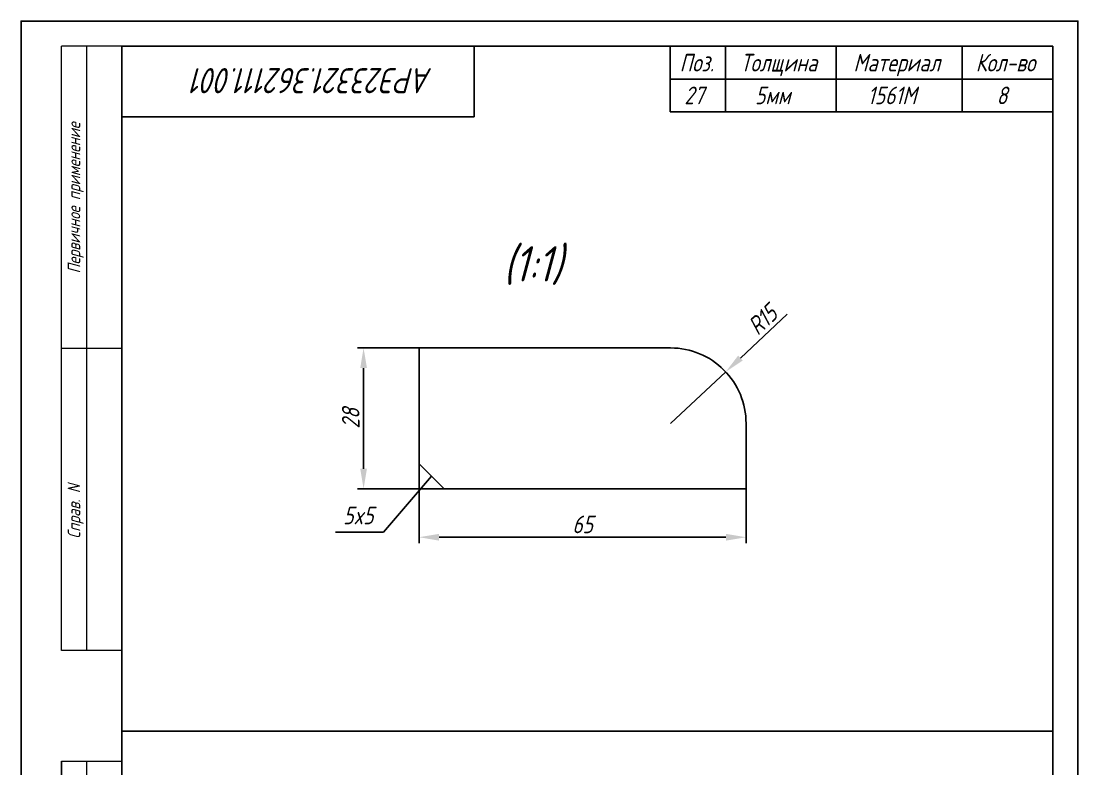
# Model space of a CAD drawing. Header units: millimetres. Extents: x -37166 to -34073, y -441 to 2979.
# Drawn here: x -36827 to -36617, y 2483.9 to 2632.4 of the extents above; entities that cross this region are included whole.
import ezdxf
from ezdxf.enums import TextEntityAlignment as Align

# ---------------------------------------------------------------- set-up
doc = ezdxf.new("R2010")
doc.units = ezdxf.units.MM
doc.header["$PDSIZE"] = -1
doc.linetypes.add('SLD-Сплошная', pattern=[0])
for name, color, linetype in [('Frame', 6, 'Continuous'), ('ОСНОВНАЯ_НАДПИСЬ', 7, 'SLD-Сплошная'), ('ЧЕРТЕЖ', 7, 'Continuous')]:
    doc.layers.add(name, color=color, linetype=linetype)
doc.styles.add('SLDTEXTSTYLE0', font='ГОСТ тип А наклонный.ttf')
doc.styles.get("Standard").update_dxf_attribs({"font": 'ГОСТ тип А наклонный.ttf'})
doc.styles.add('ГОСТ', font='ГОСТ тип А.ttf', dxfattribs={"oblique": 15})
doc.dimstyles.new('dim1', dxfattribs={"dimtxt": 3.5, "dimasz": 4, "dimexe": 1.2, "dimexo": 0, "dimgap": 0.8, "dimtad": 1, "dimdec": 0, "dimdsep": 46, "dimtxsty": 'Standard', "dimcen": 5, "dimadec": 0, "dimazin": 0, "dimtfac": 1, "dimtdec": 0, "dimtmove": 0, "dimatfit": 3, "dimfxl": 0, "dimtolj": 1, "dimtzin": 0, "dimarcsym": 0})

# ---------------------------------------------------------------- blocks, each defined once
blk = doc.blocks.new('stamp-side-22600')
at = {"layer": 'Frame'}
blk.add_line((-12, 0), (-12, 145), dxfattribs=at)
at = {"layer": 'Frame', "lineweight": 13}
for p, q in [((-12, 145), (0, 145)), ((-12, 110), (0, 110)), ((0, 85), (-12, 85)), ((-12, 60), (0, 60)), ((0, 25), (-12, 25)), ((0, 0), (-12, 0))]:
    blk.add_line(p, q, dxfattribs=at)
at = {"layer": 'Frame', "color": 7, "lineweight": 13}
blk.add_line((-7, 145), (-7, 0), dxfattribs=at)
at = {"color": 7, "lineweight": 13, "style": 'ГОСТ', "oblique": 15}
for s, p in [('Подпись и дата', (-8.25, 115.55)), ('Инв. N дубл.', (-8.25, 88.76)), ('Взамен инв. N', (-8.25, 61.42)), ('Подпись и дата', (-8.25, 30.25)), ('Инв. N подл.', (-8.25, 2.97))]:
    blk.add_text(s, height=2.5, rotation=90, dxfattribs=at).set_placement(p)
blk = doc.blocks.new('stamp-side-w22600')
at = {"layer": 'Frame', "lineweight": 13}
for p, q in [((0, 287), (-12, 287)), ((-12, 167), (-12, 287)), ((0, 227), (-12, 227)), ((0, 167), (-12, 167))]:
    blk.add_line(p, q, dxfattribs=at)
at = {"layer": 'Frame', "color": 7, "lineweight": 13}
blk.add_line((-7, 287), (-7, 167), dxfattribs=at)
blk.add_blockref('stamp-side-22600', (0, 0))
at = {"color": 7, "lineweight": 13, "style": 'ГОСТ', "oblique": 15}
for s, p in [('Первичное применение', (-8.25, 241.89)), ('Справ. N', (-8.25, 189.23))]:
    blk.add_text(s, height=2.5, rotation=90, dxfattribs=at).set_placement(p)
blk = doc.blocks.new('A4-vert-gost-02-Neptun')
at = {"layer": 'Frame', "color": 7}
blk.add_lwpolyline([(0, 0), (0, 297), (210, 297), (210, 0)], close=True, dxfattribs=at)
at = {"layer": 'Frame'}
blk.add_lwpolyline([(20, 5), (20, 292), (205, 292), (205, 5)], close=True, dxfattribs=at)
blk.add_lwpolyline([(90, 292), (90, 278), (20, 278)], dxfattribs=at)
blk.add_blockref('stamp-side-w22600', (20, 5))
at = {"layer": 'ОСНОВНАЯ_НАДПИСЬ', "lineweight": 13, "style": 'SLDTEXTSTYLE0', "oblique": 7.5}
blk.add_attdef('PAGE', text='', height=3.5, dxfattribs=at).set_placement((199.52, 7.97), align=Align.CENTER)
at = {"layer": 'ЧЕРТЕЖ', "style": 'ГОСТ', "oblique": 15}
blk.add_attdef('НОМЕР ЧЕРТЕЖА', text='', height=5, rotation=180, dxfattribs=at).set_placement((58.02, 285.18), align=Align.MIDDLE_CENTER)
blk.add_attdef('Номер чертежа', text='', height=7, dxfattribs=at).set_placement((141.15, 13.28), align=Align.MIDDLE_CENTER)
blk = doc.blocks.new('*D5527')
at = {"color": 0, "lineweight": -2}
for p, q in [((-36747.92, 2544.45), (-36747.92, 2528.65)), ((-36682.92, 2539.45), (-36682.92, 2528.65)), ((-36743.92, 2529.85), (-36686.92, 2529.85))]:
    blk.add_line(p, q, dxfattribs=at)
at = {"color": 0}
for points in [[(-36743.92, 2530.52), (-36743.92, 2529.18), (-36747.92, 2529.85)], [(-36686.92, 2529.18), (-36686.92, 2530.52), (-36682.92, 2529.85)]]:
    blk.add_solid(points, dxfattribs=at)
at = {"layer": 'Defpoints', "color": 0}
for p in [(-36747.92, 2544.45), (-36682.92, 2539.45), (-36682.92, 2529.85)]:
    blk.add_point(p, dxfattribs=at)
at = {"color": 0, "insert": (-36715.42, 2532.4), "char_height": 3.5, "attachment_point": 5}
blk.add_mtext('\\A1;65', dxfattribs=at)
blk = doc.blocks.new('*D5530')
at = {"color": 0, "lineweight": -2}
for p, q in [((-36747.92, 2567.45), (-36760.14, 2567.45)), ((-36758.94, 2543.45), (-36758.94, 2563.45)), ((-36742.92, 2539.45), (-36760.14, 2539.45))]:
    blk.add_line(p, q, dxfattribs=at)
at = {"color": 0}
for points in [[(-36758.27, 2563.45), (-36759.6, 2563.45), (-36758.94, 2567.45)], [(-36759.6, 2543.45), (-36758.27, 2543.45), (-36758.94, 2539.45)]]:
    blk.add_solid(points, dxfattribs=at)
at = {"layer": 'Defpoints', "color": 0}
for p in [(-36758.94, 2567.45), (-36747.92, 2567.45), (-36742.92, 2539.45)]:
    blk.add_point(p, dxfattribs=at)
at = {"color": 0, "insert": (-36761.49, 2553.45), "char_height": 3.5, "attachment_point": 5, "rotation": 90}
blk.add_mtext('\\A1;28', dxfattribs=at)
blk = doc.blocks.new('*D5532')
at = {"color": 0, "lineweight": -2}
for p, q in [((-36684.05, 2565.44), (-36674.73, 2574.17)), ((-36697.92, 2552.45), (-36686.97, 2562.7))]:
    blk.add_line(p, q, dxfattribs=at)
at = {"color": 0}
blk.add_solid([(-36684.51, 2565.92), (-36683.6, 2564.95), (-36686.97, 2562.7)], dxfattribs=at)
at = {"layer": 'Defpoints', "color": 0}
for p in [(-36686.97, 2562.7), (-36697.92, 2552.45)]:
    blk.add_point(p, dxfattribs=at)
at = {"color": 0, "insert": (-36679.67, 2573.03), "char_height": 3.5, "attachment_point": 5, "rotation": 43.1098}
blk.add_mtext('\\A1;R15', dxfattribs=at)
blk = doc.blocks.new('_None')

msp = doc.modelspace()

# ---------------------------------------------------------------- linework, layer by layer
at = {"color": 6, "ltscale": 0.05}
for p, q in [((-36686.991, 2627.351), (-36686.991, 2614.351)), ((-36664.991, 2627.351), (-36664.991, 2614.351)), ((-36639.991, 2627.351), (-36639.991, 2614.351)), ((-36621.991, 2620.851), (-36697.991, 2620.851))]:
    msp.add_line(p, q, dxfattribs=at)
at = {"color": 6}
msp.add_line((-36806.991, 2491.343), (-36621.991, 2491.343), dxfattribs=at)
at = {"color": 6, "ltscale": 0.05}
msp.add_lwpolyline([(-36697.991, 2627.351), (-36621.991, 2627.351), (-36621.991, 2614.351), (-36697.991, 2614.351)], close=True, dxfattribs=at)
at = {"color": 3}
msp.add_lwpolyline([(-36682.924, 2552.452, 0.4142136), (-36697.924, 2567.452), (-36747.924, 2567.452), (-36747.924, 2544.452), (-36742.924, 2539.452), (-36682.924, 2539.452)], format="xyb", close=True, dxfattribs=at)
msp.add_lwpolyline([(-36764.494, 2530.871), (-36755.001, 2530.871), (-36745.424, 2541.952)])

# ---------------------------------------------------------------- block references
at = {"color": 2, "lineweight": 100, "ltscale": 0.4}
ref = msp.add_blockref('A4-vert-gost-02-Neptun', (-36826.989, 2335.351), dxfattribs=at)
ref.add_attrib('НОМЕР ЧЕРТЕЖА', 'АРЭ23321.362111.001', dxfattribs={"layer": 'ЧЕРТЕЖ', "height": 5, "rotation": 180, "style": 'ГОСТ', "oblique": 15}).set_placement((-36768.967, 2620.531), align=Align.MIDDLE_CENTER)

# ---------------------------------------------------------------- texts
at = {"color": 7, "style": 'ГОСТ', "oblique": 15}
msp.add_text('5x5', height=3.5, dxfattribs=at).set_placement((-36759.984, 2532.423), align=Align.CENTER)
at = {"color": 7, "char_height": 3.5, "attachment_point": 2, "style": 'ГОСТ'}
for s, insert in [('{\\A1;Поз.}', (-36692.727, 2625.851)), ('{\\A1;Толщина}', (-36676.425, 2625.851)), ('{\\A1;Материал}', (-36652.975, 2625.851)), ('{\\A1;Кол-во}', (-36631.39, 2625.851)), ('{\\A1;27}', (-36693.252, 2619.351)), ('{\\A1;5мм}', (-36677.642, 2619.351)), ('{\\A1;1561M}', (-36653.953, 2619.351)), ('{\\A1;8}', (-36632.082, 2619.351))]:
    msp.add_mtext(s, dxfattribs=dict(at, insert=insert))

# ---------------------------------------------------------------- dimensions: what is measured, and where the dimension line sits
dim = msp.add_radius_dim(center=(-36697.924, 2552.452), mpoint=(-36686.973, 2562.703), dimstyle='dim1', override={"dimscale": 1, "dimlfac": 1, "dimtxsty": 'Standard', "dimblk1": 'None', "dimsah": 1, "dimse1": 0, "dimtmove": 1, "dimtolj": 1})
dim.commit()
dim.dimension.update_dxf_attribs({"geometry": '*D5532', "text_midpoint": (-36677.931, 2571.168), "dimtype": 164})
dim = msp.add_linear_dim(base=(-36758.938, 2567.452), p1=(-36742.924, 2539.452), p2=(-36747.924, 2567.452), angle=90, dimstyle='dim1', override={"dimscale": 1, "dimlfac": 1, "dimtxsty": 'Standard', "dimsah": 1, "dimtolj": 1})
dim.commit()
dim.dimension.update_dxf_attribs({"geometry": '*D5530', "text_midpoint": (-36761.488, 2553.452)})
dim = msp.add_linear_dim(base=(-36682.924, 2529.849), p1=(-36747.924, 2544.452), p2=(-36682.924, 2539.452), dimstyle='dim1', override={"dimscale": 1, "dimlfac": 1, "dimtxsty": 'Standard', "dimsah": 1, "dimtolj": 1})
dim.commit()
dim.dimension.update_dxf_attribs({"geometry": '*D5527', "text_midpoint": (-36715.424, 2532.399)})

# ---------------------------------------------------------------- next in the draw order: texts
at = {"color": 7, "insert": (-36731.174, 2579.962), "char_height": 7, "attachment_point": 7, "style": 'ГОСТ', "bg_fill": 2}
msp.add_mtext('{\\A1;(1:1)}', dxfattribs=at)

doc.saveas('drawing.dxf')
